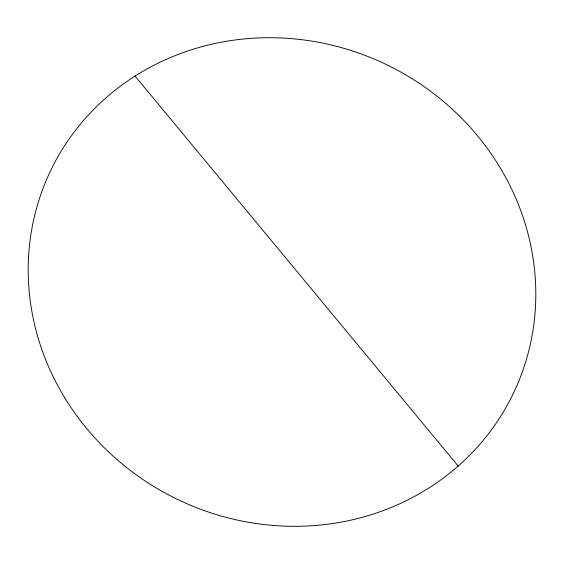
<?xml version="1.0" encoding="UTF-8"?>
<svg xmlns="http://www.w3.org/2000/svg" width="564" height="564" viewBox="0 0 564 564"><rect width="100%" height="100%" fill="white"/><g stroke="black" fill="none" stroke-linecap="round" stroke-linejoin="round"><path stroke-width="0.85" d="M135.057 76.062L458.194 466.047M64.606 397.564A256.761 241.18 26.2 0 0 504.131 410.648A256.761 241.18 26.2 0 0 277.255 37.837A256.761 241.18 26.2 0 0 64.606 397.564"/></g></svg>
